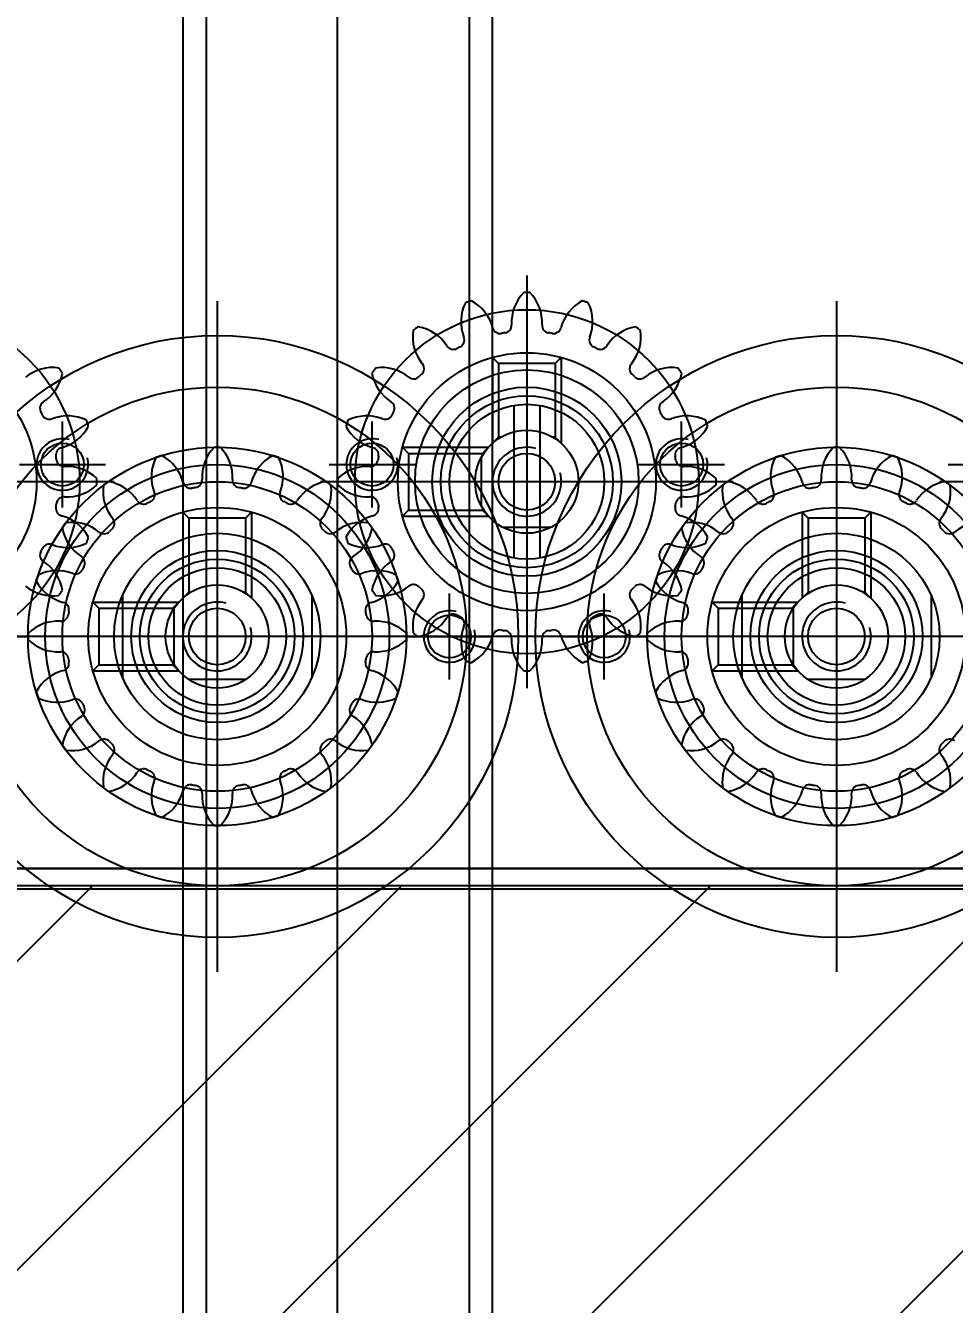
# Model space of a CAD drawing. Header units: inches. Extents: x 0 to 77285, y -118 to 40065.
# Drawn here: x 15888.5 to 15942.5, y 25971.2 to 26045.6 of the extents above; entities that cross this region are included whole.
import ezdxf

# ---------------------------------------------------------------- set-up
doc = ezdxf.new("R2010")
doc.units = ezdxf.units.IN
doc.header["$LTSCALE"] = 5
doc.header["$MEASUREMENT"] = 0
doc.layers.add('A', color=8, linetype='Continuous')
doc.styles.add('SCI', font='')
doc.styles.get('SCI').set_extended_font_data('Gulim')
doc.dimstyles.new('SCH', dxfattribs={"dimtxt": 2.5, "dimasz": 2, "dimexe": 1.25, "dimexo": 0.625, "dimtad": 1, "dimdec": 8, "dimtxsty": 'SCI', "dimcen": 2.5, "dimclrd": 4, "dimclre": 4, "dimclrt": 7, "dimadec": 8, "dimazin": 2, "dimtfac": 1, "dimtdec": 8, "dimtmove": 0, "dimatfit": 3, "dimfxl": 1, "dimarcsym": 0})

# ---------------------------------------------------------------- blocks, each defined once
blk = doc.blocks.new('A$Cc399747e')
h = blk.add_hatch()
h.set_pattern_fill('ANSI31', color=256, scale=4)
h.set_pattern_definition([(45, (8624.277, 63861.461), (-8.980256, 8.980256), [])])
h.paths.add_polyline_path([(1444.797, 581), (1044.797, 581), (1044.797, 281), (1444.797, 281)])
at = {"ltscale": 3}
for p, q in [((1376.797, 903.5), (1376.797, 95.5)), ((1042.797, 281.2), (1617.797, 281.2)), ((1042.797, 280), (1617.797, 280))]:
    blk.add_line(p, q, dxfattribs=at)
for p, q in [((1369.15, 147.5), (1369.15, 869.5)), ((1384.444, 147.5), (1384.444, 869.5)), ((1367.797, 868.147), (1367.797, 148.853)), ((1385.797, 148.853), (1385.797, 868.147)), ((1347.797, 247), (1347.797, 286)), ((1383.797, 247), (1383.797, 286)), ((1044.797, 281), (1444.797, 281)), ((1044.797, 281), (1444.797, 281)), ((1617.797, 280), (1042.797, 280)), ((1347.797, 253.5), (1347.797, 279.5)), ((1383.797, 253.5), (1383.797, 279.5)), ((1347.797, 254.5), (1347.797, 278.5)), ((1383.797, 254.5), (1383.797, 278.5)), ((1365.797, 245.5), (1365.797, 269.5)), ((1342.297, 264.102), (1342.297, 268.898)), ((1346.14, 269.001), (1349.454, 269.001)), ((1355.026, 268.5), (1350.033, 268.5)), ((1350.383, 268.15), (1350.033, 268.5)), ((1353.297, 264.102), (1353.297, 268.898)), ((1355.026, 268.5), (1354.676, 268.15)), ((1361.297, 269), (1361.297, 264)), ((1370.297, 269), (1370.297, 264)), ((1378.297, 264.102), (1378.297, 268.898)), ((1382.14, 269.001), (1385.454, 269.001)), ((1391.026, 268.5), (1386.033, 268.5)), ((1386.383, 268.15), (1386.033, 268.5)), ((1389.297, 264.102), (1389.297, 268.898)), ((1391.026, 268.5), (1390.676, 268.15)), ((1350.298, 268.157), (1350.298, 264.843)), ((1350.383, 268.021), (1350.383, 268.15)), ((1354.676, 268.15), (1350.383, 268.15)), ((1354.676, 264.85), (1354.676, 268.15)), ((1386.298, 268.157), (1386.298, 264.843)), ((1386.383, 268.021), (1386.383, 268.15)), ((1390.676, 268.15), (1386.383, 268.15)), ((1390.676, 264.85), (1390.676, 268.15)), ((1328.297, 266.5), (1367.297, 266.5)), ((1334.797, 266.5), (1360.797, 266.5)), ((1335.797, 266.5), (1359.797, 266.5)), ((1363.797, 266.5), (1358.797, 266.5)), ((1364.297, 266.5), (1403.297, 266.5)), ((1372.797, 266.5), (1367.797, 266.5)), ((1370.797, 266.5), (1396.797, 266.5)), ((1371.797, 266.5), (1395.797, 266.5)), ((1399.797, 266.5), (1394.797, 266.5)), ((1350.383, 264.85), (1350.033, 264.5)), ((1350.383, 264.85), (1350.383, 264.979)), ((1354.676, 264.85), (1350.383, 264.85)), ((1355.026, 264.5), (1354.676, 264.85)), ((1365.797, 250), (1365.797, 265)), ((1386.383, 264.85), (1386.033, 264.5)), ((1386.383, 264.85), (1386.383, 264.979)), ((1390.676, 264.85), (1386.383, 264.85)), ((1391.026, 264.5), (1390.676, 264.85)), ((1345.797, 259.272), (1345.797, 264.264)), ((1346.147, 263.914), (1345.797, 264.264)), ((1349.447, 263.914), (1349.797, 264.264)), ((1349.797, 259.272), (1349.797, 264.264)), ((1355.026, 264.5), (1350.033, 264.5)), ((1381.797, 259.272), (1381.797, 264.264)), ((1382.147, 263.914), (1381.797, 264.264)), ((1385.447, 263.914), (1385.797, 264.264)), ((1385.797, 259.272), (1385.797, 264.264)), ((1391.026, 264.5), (1386.033, 264.5)), ((1346.147, 263.914), (1346.277, 263.914)), ((1346.147, 259.622), (1346.147, 263.914)), ((1349.318, 263.914), (1349.447, 263.914)), ((1349.447, 259.622), (1349.447, 263.914)), ((1382.147, 263.914), (1382.277, 263.914)), ((1382.147, 259.622), (1382.147, 263.914)), ((1385.318, 263.914), (1385.447, 263.914)), ((1385.447, 259.622), (1385.447, 263.914)), ((1365.797, 252), (1365.797, 263)), ((1365.047, 253.063), (1365.047, 261.937)), ((1366.547, 253.063), (1366.547, 261.937)), ((1345.797, 259.272), (1346.147, 259.622)), ((1346.147, 259.622), (1349.447, 259.622)), ((1349.797, 259.272), (1349.447, 259.622)), ((1367.22, 260.141), (1364.374, 260.141)), ((1381.797, 259.272), (1382.147, 259.622)), ((1382.147, 259.622), (1385.447, 259.622)), ((1385.797, 259.272), (1385.447, 259.622)), ((1356.797, 259), (1356.797, 254)), ((1373.026, 259.5), (1368.033, 259.5)), ((1368.383, 259.15), (1368.033, 259.5)), ((1368.383, 259.021), (1368.383, 259.15)), ((1372.676, 259.15), (1368.383, 259.15)), ((1368.438, 258.923), (1368.438, 256.077)), ((1373.026, 259.5), (1372.676, 259.15)), ((1372.676, 255.85), (1372.676, 259.15)), ((1374.797, 259), (1374.797, 254)), ((1392.797, 259), (1392.797, 254)), ((1317.797, 257.5), (1341.797, 257.5)), ((1353.797, 257.5), (1377.797, 257.5)), ((1358.297, 257.5), (1373.297, 257.5)), ((1360.297, 257.5), (1371.297, 257.5)), ((1389.797, 257.5), (1413.797, 257.5)), ((1394.297, 257.5), (1409.297, 257.5)), ((1341.297, 256.5), (1336.297, 256.5)), ((1359.297, 256.5), (1354.297, 256.5)), ((1368.383, 255.85), (1368.033, 255.5)), ((1368.383, 255.85), (1368.383, 255.979)), ((1372.676, 255.85), (1368.383, 255.85)), ((1377.297, 256.5), (1372.297, 256.5)), ((1373.026, 255.5), (1372.676, 255.85)), ((1395.297, 256.5), (1390.297, 256.5)), ((1363.797, 250.272), (1363.797, 255.264)), ((1364.147, 254.914), (1363.797, 255.264)), ((1367.447, 254.914), (1367.797, 255.264)), ((1367.797, 250.272), (1367.797, 255.264)), ((1373.026, 255.5), (1368.033, 255.5)), ((1364.147, 254.914), (1364.277, 254.914)), ((1364.147, 250.622), (1364.147, 254.914)), ((1367.318, 254.914), (1367.447, 254.914)), ((1367.447, 250.622), (1367.447, 254.914)), ((1363.797, 250.272), (1364.147, 250.622)), ((1364.147, 250.622), (1367.447, 250.622)), ((1367.797, 250.272), (1367.447, 250.622))]:
    blk.add_line(p, q)
for centre, radius in [((1347.797, 266.5), 17.5), ((1383.797, 266.5), 17.5), ((1347.797, 266.5), 14.5), ((1383.797, 266.5), 14.5), ((1347.797, 266.5), 11), ((1383.797, 266.5), 11), ((1347.797, 266.5), 10), ((1383.797, 266.5), 10), ((1347.797, 266.5), 9), ((1383.797, 266.5), 9), ((1347.797, 266.5), 7.5), ((1383.797, 266.5), 7.5), ((1347.797, 266.5), 6), ((1383.797, 266.5), 6), ((1347.797, 266.5), 5), ((1383.797, 266.5), 5), ((1347.797, 266.5), 4.5), ((1383.797, 266.5), 4.5), ((1347.797, 266.5), 4), ((1383.797, 266.5), 4), ((1347.797, 266.5), 3), ((1347.797, 266.5), 3), ((1383.797, 266.5), 3), ((1383.797, 266.5), 3), ((1347.797, 266.5), 1.65), ((1361.297, 266.5), 1.25), ((1370.297, 266.5), 1.25), ((1383.797, 266.5), 1.65), ((1365.797, 257.5), 10), ((1401.797, 257.5), 10), ((1365.797, 257.5), 7.5), ((1401.797, 257.5), 7.5), ((1365.797, 257.5), 6.5), ((1365.797, 257.5), 5.5), ((1365.797, 257.5), 5), ((1365.797, 257.5), 4.5), ((1365.797, 257.5), 4.5), ((1365.797, 257.5), 3), ((1365.797, 257.5), 3), ((1365.797, 257.5), 1.65), ((1356.797, 256.5), 1.25), ((1374.797, 256.5), 1.25), ((1392.797, 256.5), 1.25)]:
    blk.add_circle(centre, radius)
for centre, radius, start, end in [((1349.409, 275.758), 2.5, 135.86546, 183.15785), ((1347.797, 266.5), 11, 90, 90.94936), ((1347.797, 266.5), 11, 89.05064, 90), ((1346.185, 275.758), 2.5, 356.84215, 44.13454), ((1385.409, 275.758), 2.5, 135.86546, 183.15785), ((1383.797, 266.5), 11, 90, 90.94936), ((1383.797, 266.5), 11, 89.05064, 90), ((1382.185, 275.758), 2.5, 356.84215, 44.13454), ((1346.47, 275.803), 2.5, 153.86546, 201.15785), ((1347.797, 266.5), 11, 108, 108.94936), ((1347.797, 266.5), 11, 107.05064, 108), ((1343.403, 274.806), 2.5, 14.84215, 62.13454), ((1352.191, 274.806), 2.5, 117.86546, 165.15785), ((1347.797, 266.5), 11, 72, 72.94936), ((1347.797, 266.5), 11, 71.05064, 72), ((1349.125, 275.803), 2.5, 338.84215, 26.13454), ((1382.47, 275.803), 2.5, 153.86546, 201.15785), ((1383.797, 266.5), 11, 108, 108.94936), ((1383.797, 266.5), 11, 107.05064, 108), ((1379.403, 274.806), 2.5, 14.84215, 62.13454), ((1388.191, 274.806), 2.5, 117.86546, 165.15785), ((1383.797, 266.5), 11, 72, 72.94936), ((1383.797, 266.5), 11, 71.05064, 72), ((1385.125, 275.803), 2.5, 338.84215, 26.13454), ((1343.66, 274.937), 2.5, 171.86546, 219.15785), ((1347.797, 266.5), 11, 126, 126.94936), ((1347.797, 266.5), 11, 125.05064, 126), ((1341.052, 273.042), 2.5, 32.84215, 80.13454), ((1346.247, 275.56), 0.442, 194.84215, 279.71096), ((1347.797, 266.5), 8.75, 99, 99.71096), ((1347.797, 266.5), 8.75, 98.28904, 99), ((1346.472, 275.596), 0.442, 278.28904, 3.15785), ((1349.122, 275.596), 0.442, 176.84215, 261.71096), ((1347.797, 266.5), 8.75, 81, 81.71096), ((1347.797, 266.5), 8.75, 80.28904, 81), ((1349.348, 275.56), 0.442, 260.28904, 345.15785), ((1354.543, 273.042), 2.5, 99.86546, 147.15785), ((1351.935, 274.937), 2.5, 320.84215, 8.13454), ((1347.797, 266.5), 11, 54, 54.94936), ((1347.797, 266.5), 11, 53.05064, 54), ((1379.66, 274.937), 2.5, 171.86546, 219.15785), ((1383.797, 266.5), 11, 126, 126.94936), ((1383.797, 266.5), 11, 125.05064, 126), ((1377.052, 273.042), 2.5, 32.84215, 80.13454), ((1382.247, 275.56), 0.442, 194.84215, 279.71096), ((1383.797, 266.5), 8.75, 99, 99.71096), ((1383.797, 266.5), 8.75, 98.28904, 99), ((1382.472, 275.596), 0.442, 278.28904, 3.15785), ((1385.122, 275.596), 0.442, 176.84215, 261.71096), ((1383.797, 266.5), 8.75, 81, 81.71096), ((1383.797, 266.5), 8.75, 80.28904, 81), ((1385.348, 275.56), 0.442, 260.28904, 345.15785), ((1390.543, 273.042), 2.5, 99.86546, 147.15785), ((1387.935, 274.937), 2.5, 320.84215, 8.13454), ((1383.797, 266.5), 11, 54, 54.94936), ((1383.797, 266.5), 11, 53.05064, 54), ((1343.523, 274.637), 0.442, 212.84215, 297.71096), ((1343.726, 274.741), 0.442, 296.28904, 21.15785), ((1351.868, 274.741), 0.442, 158.84215, 243.71096), ((1352.071, 274.637), 0.442, 242.28904, 327.15785), ((1379.523, 274.637), 0.442, 212.84215, 297.71096), ((1379.726, 274.741), 0.442, 296.28904, 21.15785), ((1387.868, 274.741), 0.442, 158.84215, 243.71096), ((1388.071, 274.637), 0.442, 242.28904, 327.15785), ((1347.797, 266.5), 8.75, 117, 117.71096), ((1347.797, 266.5), 8.75, 116.28904, 117), ((1347.797, 266.5), 8.75, 63, 63.71096), ((1347.797, 266.5), 8.75, 62.28904, 63), ((1383.797, 266.5), 8.75, 117, 117.71096), ((1383.797, 266.5), 8.75, 116.28904, 117), ((1383.797, 266.5), 8.75, 63, 63.71096), ((1383.797, 266.5), 8.75, 62.28904, 63), ((1341.379, 273.08), 0.442, 314.28904, 39.15785), ((1354.215, 273.08), 0.442, 140.84215, 225.71096), ((1356.234, 270.637), 2.5, 81.86546, 129.15785), ((1347.797, 266.5), 11, 36, 36.94936), ((1347.797, 266.5), 11, 35.05064, 36), ((1383.797, 266.5), 11, 144, 144.94936), ((1383.797, 266.5), 11, 143.05064, 144), ((1375.36, 270.637), 2.5, 50.84215, 98.13454), ((1377.379, 273.08), 0.442, 314.28904, 39.15785), ((1390.215, 273.08), 0.442, 140.84215, 225.71096), ((1392.234, 270.637), 2.5, 81.86546, 129.15785), ((1383.797, 266.5), 11, 36, 36.94936), ((1383.797, 266.5), 11, 35.05064, 36), ((1341.218, 272.918), 0.442, 230.84215, 315.71096), ((1347.797, 266.5), 8.75, 135, 135.71096), ((1347.797, 266.5), 8.75, 134.28904, 135), ((1347.797, 266.5), 8.75, 45, 45.71096), ((1347.797, 266.5), 8.75, 44.28904, 45), ((1354.377, 272.918), 0.442, 224.28904, 309.15785), ((1354.339, 273.246), 2.5, 302.84215, 350.13454), ((1377.255, 273.246), 2.5, 189.86546, 237.15785), ((1377.218, 272.918), 0.442, 230.84215, 315.71096), ((1383.797, 266.5), 8.75, 135, 135.71096), ((1383.797, 266.5), 8.75, 134.28904, 135), ((1383.797, 266.5), 8.75, 45, 45.71096), ((1383.797, 266.5), 8.75, 44.28904, 45), ((1390.377, 272.918), 0.442, 224.28904, 309.15785), ((1390.339, 273.246), 2.5, 302.84215, 350.13454), ((1355.935, 270.774), 0.442, 122.84215, 207.71096), ((1375.66, 270.774), 0.442, 332.28904, 57.15785), ((1391.935, 270.774), 0.442, 122.84215, 207.71096), ((1347.797, 266.5), 8.75, 27, 27.71096), ((1347.797, 266.5), 8.75, 26.28904, 27), ((1356.038, 270.571), 0.442, 206.28904, 291.15785), ((1357.1, 267.828), 2.5, 63.86546, 111.15785), ((1347.797, 266.5), 11, 18, 18.94936), ((1383.797, 266.5), 11, 161.05064, 162), ((1374.495, 267.828), 2.5, 68.84215, 116.13454), ((1375.556, 270.571), 0.442, 248.84215, 333.71096), ((1383.797, 266.5), 8.75, 153, 153.71096), ((1383.797, 266.5), 8.75, 152.28904, 153), ((1383.797, 266.5), 8.75, 27, 27.71096), ((1383.797, 266.5), 8.75, 26.28904, 27), ((1392.038, 270.571), 0.442, 206.28904, 291.15785), ((1393.1, 267.828), 2.5, 63.86546, 111.15785), ((1383.797, 266.5), 11, 18, 18.94936), ((1356.104, 270.894), 2.5, 284.84215, 332.13454), ((1347.797, 266.5), 11, 17.05064, 18), ((1383.797, 266.5), 11, 162, 162.94936), ((1375.491, 270.894), 2.5, 207.86546, 255.15785), ((1392.104, 270.894), 2.5, 284.84215, 332.13454), ((1383.797, 266.5), 11, 17.05064, 18), ((1347.797, 266.5), 2, 255, 195), ((1356.857, 268.051), 0.442, 104.84215, 189.71096), ((1367.409, 266.758), 2.5, 135.86546, 183.15785), ((1365.797, 257.5), 11, 90, 90.94936), ((1365.797, 257.5), 11, 89.05064, 90), ((1364.185, 266.758), 2.5, 356.84215, 44.13454), ((1374.737, 268.051), 0.442, 350.28904, 75.15785), ((1383.797, 266.5), 2, 255, 195), ((1392.857, 268.051), 0.442, 104.84215, 189.71096), ((1347.797, 266.5), 8.75, 9, 9.71096), ((1347.797, 266.5), 8.75, 8.28904, 9), ((1356.893, 267.825), 0.442, 188.28904, 273.15785), ((1361.297, 266.5), 1.5, 255, 195), ((1364.47, 266.803), 2.5, 153.86546, 201.15785), ((1365.797, 257.5), 11, 108, 108.94936), ((1365.797, 257.5), 11, 107.05064, 108), ((1361.403, 265.806), 2.5, 14.84215, 62.13454), ((1370.191, 265.806), 2.5, 117.86546, 165.15785), ((1370.297, 266.5), 1.5, 255, 195), ((1365.797, 257.5), 11, 72, 72.94936), ((1365.797, 257.5), 11, 71.05064, 72), ((1367.125, 266.803), 2.5, 338.84215, 26.13454), ((1374.702, 267.825), 0.442, 266.84215, 351.71096), ((1383.797, 266.5), 8.75, 171, 171.71096), ((1383.797, 266.5), 8.75, 170.28904, 171), ((1383.797, 266.5), 8.75, 9, 9.71096), ((1383.797, 266.5), 8.75, 8.28904, 9), ((1392.893, 267.825), 0.442, 188.28904, 273.15785), ((1357.055, 264.888), 2.5, 45.86546, 93.15785), ((1374.54, 264.888), 2.5, 86.84215, 134.13454), ((1393.055, 264.888), 2.5, 45.86546, 93.15785), ((1357.055, 268.112), 2.5, 266.84215, 314.13454), ((1347.797, 266.5), 11, 360, 0.94936), ((1347.797, 266.5), 11, 359.05064, 0), ((1361.66, 265.937), 2.5, 171.86546, 219.15785), ((1365.797, 257.5), 11, 126, 126.94936), ((1365.797, 257.5), 11, 125.05064, 126), ((1359.052, 264.042), 2.5, 32.84215, 80.13454), ((1364.247, 266.56), 0.442, 194.84215, 279.71096), ((1364.472, 266.596), 0.442, 278.28904, 3.15785), ((1367.122, 266.596), 0.442, 176.84215, 261.71096), ((1367.348, 266.56), 0.442, 260.28904, 345.15785), ((1372.543, 264.042), 2.5, 99.86546, 147.15785), ((1369.935, 265.937), 2.5, 320.84215, 8.13454), ((1365.797, 257.5), 11, 54, 54.94936), ((1365.797, 257.5), 11, 53.05064, 54), ((1383.797, 266.5), 11, 179.05064, 180), ((1383.797, 266.5), 11, 180, 180.94936), ((1374.54, 268.112), 2.5, 225.86546, 273.15785), ((1393.055, 268.112), 2.5, 266.84215, 314.13454), ((1383.797, 266.5), 11, 360, 0.94936), ((1383.797, 266.5), 11, 359.05064, 0), ((1356.893, 265.175), 0.442, 86.84215, 171.71096), ((1361.726, 265.741), 0.442, 296.28904, 21.15785), ((1365.797, 257.5), 8.75, 99, 99.71096), ((1365.797, 257.5), 8.75, 98.28904, 99), ((1365.797, 257.5), 8.75, 81, 81.71096), ((1365.797, 257.5), 8.75, 80.28904, 81), ((1369.868, 265.741), 0.442, 158.84215, 243.71096), ((1374.702, 265.175), 0.442, 8.28904, 93.15785), ((1392.893, 265.175), 0.442, 86.84215, 171.71096), ((1356.857, 264.95), 0.442, 170.28904, 255.15785), ((1347.797, 266.5), 8.75, 350.28904, 351), ((1347.797, 266.5), 8.75, 351, 351.71096), ((1361.523, 265.637), 0.442, 212.84215, 297.71096), ((1365.797, 257.5), 8.75, 117, 117.71096), ((1365.797, 257.5), 8.75, 116.28904, 117), ((1365.797, 257.5), 8.75, 63, 63.71096), ((1365.797, 257.5), 8.75, 62.28904, 63), ((1370.071, 265.637), 0.442, 242.28904, 327.15785), ((1374.737, 264.95), 0.442, 284.84215, 9.71096), ((1383.797, 266.5), 8.75, 188.28904, 189), ((1383.797, 266.5), 8.75, 189, 189.71096), ((1392.857, 264.95), 0.442, 170.28904, 255.15785), ((1383.797, 266.5), 8.75, 350.28904, 351), ((1383.797, 266.5), 8.75, 351, 351.71096), ((1356.104, 262.106), 2.5, 27.86546, 75.15785), ((1365.797, 257.5), 11, 143.05064, 144), ((1357.36, 261.637), 2.5, 50.84215, 98.13454), ((1359.379, 264.08), 0.442, 314.28904, 39.15785), ((1372.215, 264.08), 0.442, 140.84215, 225.71096), ((1374.234, 261.637), 2.5, 81.86546, 129.15785), ((1375.491, 262.106), 2.5, 104.84215, 152.13454), ((1365.797, 257.5), 11, 36, 36.94936), ((1392.104, 262.106), 2.5, 27.86546, 75.15785), ((1401.797, 257.5), 11, 143.05064, 144), ((1393.36, 261.637), 2.5, 50.84215, 98.13454), ((1365.797, 257.5), 11, 144, 144.94936), ((1359.255, 264.246), 2.5, 189.86546, 237.15785), ((1347.797, 266.5), 11, 342, 342.94936), ((1359.218, 263.918), 0.442, 230.84215, 315.71096), ((1365.797, 257.5), 8.75, 135, 135.71096), ((1365.797, 257.5), 8.75, 134.28904, 135), ((1365.797, 257.5), 8.75, 45, 45.71096), ((1365.797, 257.5), 8.75, 44.28904, 45), ((1372.377, 263.918), 0.442, 224.28904, 309.15785), ((1383.797, 266.5), 11, 197.05064, 198), ((1372.339, 264.246), 2.5, 302.84215, 350.13454), ((1365.797, 257.5), 11, 35.05064, 36), ((1401.797, 257.5), 11, 144, 144.94936), ((1395.255, 264.246), 2.5, 189.86546, 237.15785), ((1383.797, 266.5), 11, 342, 342.94936), ((1347.797, 266.5), 8.75, 332.28904, 333), ((1347.797, 266.5), 8.75, 333, 333.71096), ((1356.038, 262.429), 0.442, 68.84215, 153.71096), ((1357.1, 265.172), 2.5, 248.84215, 296.13454), ((1347.797, 266.5), 11, 341.05064, 342), ((1383.797, 266.5), 11, 198, 198.94936), ((1374.495, 265.172), 2.5, 243.86546, 291.15785), ((1375.556, 262.429), 0.442, 26.28904, 111.15785), ((1383.797, 266.5), 8.75, 206.28904, 207), ((1383.797, 266.5), 8.75, 207, 207.71096), ((1383.797, 266.5), 8.75, 332.28904, 333), ((1383.797, 266.5), 8.75, 333, 333.71096), ((1392.038, 262.429), 0.442, 68.84215, 153.71096), ((1393.1, 265.172), 2.5, 248.84215, 296.13454), ((1383.797, 266.5), 11, 341.05064, 342), ((1355.935, 262.226), 0.442, 152.28904, 237.15785), ((1354.339, 259.754), 2.5, 9.86546, 57.15785), ((1357.66, 261.774), 0.442, 332.28904, 57.15785), ((1373.935, 261.774), 0.442, 122.84215, 207.71096), ((1377.255, 259.754), 2.5, 122.84215, 170.13454), ((1375.66, 262.226), 0.442, 302.84215, 27.71096), ((1391.935, 262.226), 0.442, 152.28904, 237.15785), ((1390.339, 259.754), 2.5, 9.86546, 57.15785), ((1393.66, 261.774), 0.442, 332.28904, 57.15785), ((1365.797, 257.5), 11, 161.05064, 162), ((1356.495, 258.828), 2.5, 68.84215, 116.13454), ((1357.556, 261.571), 0.442, 248.84215, 333.71096), ((1365.797, 257.5), 8.75, 153, 153.71096), ((1365.797, 257.5), 8.75, 152.28904, 153), ((1365.797, 257.5), 8.75, 27, 27.71096), ((1365.797, 257.5), 8.75, 26.28904, 27), ((1374.038, 261.571), 0.442, 206.28904, 291.15785), ((1375.1, 258.828), 2.5, 63.86546, 111.15785), ((1365.797, 257.5), 11, 18, 18.94936), ((1401.797, 257.5), 11, 161.05064, 162), ((1392.495, 258.828), 2.5, 68.84215, 116.13454), ((1393.556, 261.571), 0.442, 248.84215, 333.71096), ((1401.797, 257.5), 8.75, 153, 153.71096), ((1401.797, 257.5), 8.75, 152.28904, 153), ((1339.36, 262.363), 2.5, 261.86546, 309.15785), ((1341.218, 260.082), 0.442, 44.28904, 129.15785), ((1347.797, 266.5), 8.75, 224.28904, 225), ((1347.797, 266.5), 8.75, 225, 225.71096), ((1347.797, 266.5), 8.75, 314.28904, 315), ((1347.797, 266.5), 8.75, 315, 315.71096), ((1354.377, 260.082), 0.442, 50.84215, 135.71096), ((1356.234, 262.363), 2.5, 230.84215, 278.13454), ((1365.797, 257.5), 11, 162, 162.94936), ((1357.491, 261.894), 2.5, 207.86546, 255.15785), ((1374.104, 261.894), 2.5, 284.84215, 332.13454), ((1375.36, 262.363), 2.5, 261.86546, 309.15785), ((1365.797, 257.5), 11, 17.05064, 18), ((1377.218, 260.082), 0.442, 44.28904, 129.15785), ((1383.797, 266.5), 8.75, 224.28904, 225), ((1383.797, 266.5), 8.75, 225, 225.71096), ((1383.797, 266.5), 8.75, 314.28904, 315), ((1383.797, 266.5), 8.75, 315, 315.71096), ((1390.377, 260.082), 0.442, 50.84215, 135.71096), ((1392.234, 262.363), 2.5, 230.84215, 278.13454), ((1401.797, 257.5), 11, 162, 162.94936), ((1393.491, 261.894), 2.5, 207.86546, 255.15785), ((1343.66, 258.063), 2.5, 140.84215, 188.13454), ((1341.379, 259.921), 0.442, 320.84215, 45.71096), ((1354.215, 259.921), 0.442, 134.28904, 219.15785), ((1351.935, 258.063), 2.5, 351.86546, 39.15785), ((1347.797, 266.5), 11, 323.05064, 324), ((1347.797, 266.5), 11, 324, 324.94936), ((1383.797, 266.5), 11, 215.05064, 216), ((1383.797, 266.5), 11, 216, 216.94936), ((1379.66, 258.063), 2.5, 140.84215, 188.13454), ((1377.379, 259.921), 0.442, 320.84215, 45.71096), ((1390.215, 259.921), 0.442, 134.28904, 219.15785), ((1387.935, 258.063), 2.5, 351.86546, 39.15785), ((1383.797, 266.5), 11, 323.05064, 324), ((1383.797, 266.5), 11, 324, 324.94936), ((1343.523, 258.363), 0.442, 62.28904, 147.15785), ((1352.071, 258.363), 0.442, 32.84215, 117.71096), ((1356.737, 259.051), 0.442, 350.28904, 75.15785), ((1365.797, 257.5), 8.75, 171, 171.71096), ((1365.797, 257.5), 8.75, 170.28904, 171), ((1365.797, 257.5), 2, 255, 195), ((1374.857, 259.051), 0.442, 104.84215, 189.71096), ((1365.797, 257.5), 8.75, 9, 9.71096), ((1365.797, 257.5), 8.75, 8.28904, 9), ((1379.523, 258.363), 0.442, 62.28904, 147.15785), ((1388.071, 258.363), 0.442, 32.84215, 117.71096), ((1392.737, 259.051), 0.442, 350.28904, 75.15785), ((1401.797, 257.5), 8.75, 171, 171.71096), ((1401.797, 257.5), 8.75, 170.28904, 171), ((1341.052, 259.958), 2.5, 279.86546, 327.15785), ((1347.797, 266.5), 8.75, 242.28904, 243), ((1347.797, 266.5), 8.75, 243, 243.71096), ((1343.726, 258.259), 0.442, 338.84215, 63.71096), ((1346.47, 257.197), 2.5, 158.84215, 206.13454), ((1349.125, 257.197), 2.5, 333.86546, 21.15785), ((1351.868, 258.259), 0.442, 116.28904, 201.15785), ((1347.797, 266.5), 8.75, 296.28904, 297), ((1347.797, 266.5), 8.75, 297, 297.71096), ((1354.543, 259.958), 2.5, 212.84215, 260.13454), ((1356.54, 255.888), 2.5, 86.84215, 134.13454), ((1356.702, 258.825), 0.442, 266.84215, 351.71096), ((1374.893, 258.825), 0.442, 188.28904, 273.15785), ((1375.055, 255.888), 2.5, 45.86546, 93.15785), ((1377.052, 259.958), 2.5, 279.86546, 327.15785), ((1383.797, 266.5), 8.75, 242.28904, 243), ((1383.797, 266.5), 8.75, 243, 243.71096), ((1379.726, 258.259), 0.442, 338.84215, 63.71096), ((1382.47, 257.197), 2.5, 158.84215, 206.13454), ((1385.125, 257.197), 2.5, 333.86546, 21.15785), ((1387.868, 258.259), 0.442, 116.28904, 201.15785), ((1383.797, 266.5), 8.75, 296.28904, 297), ((1383.797, 266.5), 8.75, 297, 297.71096), ((1390.543, 259.958), 2.5, 212.84215, 260.13454), ((1392.54, 255.888), 2.5, 86.84215, 134.13454), ((1392.702, 258.825), 0.442, 266.84215, 351.71096), ((1347.797, 266.5), 11, 233.05064, 234), ((1347.797, 266.5), 11, 234, 234.94936), ((1343.403, 258.194), 2.5, 297.86546, 345.15785), ((1346.247, 257.44), 0.442, 80.28904, 165.15785), ((1347.797, 266.5), 8.75, 260.28904, 261), ((1347.797, 266.5), 8.75, 261, 261.71096), ((1346.472, 257.405), 0.442, 356.84215, 81.71096), ((1349.409, 257.242), 2.5, 176.84215, 224.13454), ((1346.185, 257.242), 2.5, 315.86546, 3.15785), ((1349.122, 257.405), 0.442, 98.28904, 183.15785), ((1347.797, 266.5), 8.75, 278.28904, 279), ((1347.797, 266.5), 8.75, 279, 279.71096), ((1349.348, 257.44), 0.442, 14.84215, 99.71096), ((1352.191, 258.194), 2.5, 194.84215, 242.13454), ((1347.797, 266.5), 11, 305.05064, 306), ((1347.797, 266.5), 11, 306, 306.94936), ((1365.797, 257.5), 11, 179.05064, 180), ((1365.797, 257.5), 11, 180, 180.94936), ((1356.54, 259.112), 2.5, 225.86546, 273.15785), ((1356.797, 256.5), 1.5, 255, 195), ((1374.797, 256.5), 1.5, 255, 195), ((1375.055, 259.112), 2.5, 266.84215, 314.13454), ((1365.797, 257.5), 11, 360, 0.94936), ((1365.797, 257.5), 11, 359.05064, 0), ((1383.797, 266.5), 11, 233.05064, 234), ((1383.797, 266.5), 11, 234, 234.94936), ((1379.403, 258.194), 2.5, 297.86546, 345.15785), ((1382.247, 257.44), 0.442, 80.28904, 165.15785), ((1383.797, 266.5), 8.75, 260.28904, 261), ((1383.797, 266.5), 8.75, 261, 261.71096), ((1382.472, 257.405), 0.442, 356.84215, 81.71096), ((1385.409, 257.242), 2.5, 176.84215, 224.13454), ((1382.185, 257.242), 2.5, 315.86546, 3.15785), ((1385.122, 257.405), 0.442, 98.28904, 183.15785), ((1383.797, 266.5), 8.75, 278.28904, 279), ((1383.797, 266.5), 8.75, 279, 279.71096), ((1385.348, 257.44), 0.442, 14.84215, 99.71096), ((1388.191, 258.194), 2.5, 194.84215, 242.13454), ((1383.797, 266.5), 11, 305.05064, 306), ((1383.797, 266.5), 11, 306, 306.94936), ((1401.797, 257.5), 11, 179.05064, 180), ((1401.797, 257.5), 11, 180, 180.94936), ((1392.54, 259.112), 2.5, 225.86546, 273.15785), ((1392.797, 256.5), 1.5, 255, 195), ((1356.702, 256.175), 0.442, 8.28904, 93.15785), ((1374.893, 256.175), 0.442, 86.84215, 171.71096), ((1392.702, 256.175), 0.442, 8.28904, 93.15785), ((1347.797, 266.5), 11, 251.05064, 252), ((1347.797, 266.5), 11, 252, 252.94936), ((1347.797, 266.5), 11, 287.05064, 288), ((1347.797, 266.5), 11, 288, 288.94936), ((1356.737, 255.95), 0.442, 284.84215, 9.71096), ((1365.797, 257.5), 8.75, 188.28904, 189), ((1365.797, 257.5), 8.75, 189, 189.71096), ((1374.857, 255.95), 0.442, 170.28904, 255.15785), ((1365.797, 257.5), 8.75, 350.28904, 351), ((1365.797, 257.5), 8.75, 351, 351.71096), ((1383.797, 266.5), 11, 251.05064, 252), ((1383.797, 266.5), 11, 252, 252.94936), ((1383.797, 266.5), 11, 287.05064, 288), ((1383.797, 266.5), 11, 288, 288.94936), ((1392.737, 255.95), 0.442, 284.84215, 9.71096), ((1401.797, 257.5), 8.75, 188.28904, 189), ((1401.797, 257.5), 8.75, 189, 189.71096), ((1347.797, 266.5), 11, 269.05064, 270), ((1347.797, 266.5), 11, 270, 270.94936), ((1357.491, 253.106), 2.5, 104.84215, 152.13454), ((1374.104, 253.106), 2.5, 27.86546, 75.15785), ((1383.797, 266.5), 11, 269.05064, 270), ((1383.797, 266.5), 11, 270, 270.94936), ((1393.491, 253.106), 2.5, 104.84215, 152.13454), ((1365.797, 257.5), 11, 197.05064, 198), ((1365.797, 257.5), 11, 198, 198.94936), ((1356.495, 256.172), 2.5, 243.86546, 291.15785), ((1357.556, 253.429), 0.442, 26.28904, 111.15785), ((1365.797, 257.5), 8.75, 206.28904, 207), ((1365.797, 257.5), 8.75, 333, 333.71096), ((1374.038, 253.429), 0.442, 68.84215, 153.71096), ((1375.1, 256.172), 2.5, 248.84215, 296.13454), ((1365.797, 257.5), 11, 341.05064, 342), ((1365.797, 257.5), 11, 342, 342.94936), ((1401.797, 257.5), 11, 197.05064, 198), ((1401.797, 257.5), 11, 198, 198.94936), ((1392.495, 256.172), 2.5, 243.86546, 291.15785), ((1393.556, 253.429), 0.442, 26.28904, 111.15785), ((1401.797, 257.5), 8.75, 206.28904, 207), ((1359.255, 250.754), 2.5, 122.84215, 170.13454), ((1357.66, 253.226), 0.442, 302.84215, 27.71096), ((1365.797, 257.5), 8.75, 207, 207.71096), ((1373.935, 253.226), 0.442, 152.28904, 237.15785), ((1365.797, 257.5), 8.75, 332.28904, 333), ((1372.339, 250.754), 2.5, 9.86546, 57.15785), ((1395.255, 250.754), 2.5, 122.84215, 170.13454), ((1393.66, 253.226), 0.442, 302.84215, 27.71096), ((1401.797, 257.5), 8.75, 207, 207.71096), ((1357.36, 253.363), 2.5, 261.86546, 309.15785), ((1359.218, 251.082), 0.442, 44.28904, 129.15785), ((1365.797, 257.5), 8.75, 224.28904, 225), ((1365.797, 257.5), 8.75, 315, 315.71096), ((1372.377, 251.082), 0.442, 50.84215, 135.71096), ((1374.234, 253.363), 2.5, 230.84215, 278.13454), ((1393.36, 253.363), 2.5, 261.86546, 309.15785), ((1365.797, 257.5), 11, 215.05064, 216), ((1365.797, 257.5), 11, 216, 216.94936), ((1361.66, 249.063), 2.5, 140.84215, 188.13454), ((1365.797, 257.5), 8.75, 225, 225.71096), ((1359.379, 250.921), 0.442, 320.84215, 45.71096), ((1372.215, 250.921), 0.442, 134.28904, 219.15785), ((1369.935, 249.063), 2.5, 351.86546, 39.15785), ((1365.797, 257.5), 8.75, 314.28904, 315), ((1365.797, 257.5), 11, 323.05064, 324), ((1365.797, 257.5), 11, 324, 324.94936), ((1401.797, 257.5), 11, 215.05064, 216), ((1401.797, 257.5), 11, 216, 216.94936), ((1359.052, 250.958), 2.5, 279.86546, 327.15785), ((1361.523, 249.363), 0.442, 62.28904, 147.15785), ((1365.797, 257.5), 8.75, 242.28904, 243), ((1365.797, 257.5), 8.75, 243, 243.71096), ((1361.726, 249.259), 0.442, 338.84215, 63.71096), ((1369.868, 249.259), 0.442, 116.28904, 201.15785), ((1365.797, 257.5), 8.75, 296.28904, 297), ((1365.797, 257.5), 8.75, 297, 297.71096), ((1370.071, 249.363), 0.442, 32.84215, 117.71096), ((1372.543, 250.958), 2.5, 212.84215, 260.13454), ((1365.797, 257.5), 11, 233.05064, 234), ((1365.797, 257.5), 11, 234, 234.94936), ((1364.47, 248.197), 2.5, 158.84215, 206.13454), ((1361.403, 249.194), 2.5, 297.86546, 345.15785), ((1364.247, 248.44), 0.442, 80.28904, 165.15785), ((1365.797, 257.5), 8.75, 260.28904, 261), ((1365.797, 257.5), 8.75, 261, 261.71096), ((1364.472, 248.405), 0.442, 356.84215, 81.71096), ((1367.409, 248.242), 2.5, 176.84215, 224.13454), ((1364.185, 248.242), 2.5, 315.86546, 3.15785), ((1367.122, 248.405), 0.442, 98.28904, 183.15785), ((1365.797, 257.5), 8.75, 278.28904, 279), ((1365.797, 257.5), 8.75, 279, 279.71096), ((1367.348, 248.44), 0.442, 14.84215, 99.71096), ((1370.191, 249.194), 2.5, 194.84215, 242.13454), ((1367.125, 248.197), 2.5, 333.86546, 21.15785), ((1365.797, 257.5), 11, 305.05064, 306), ((1365.797, 257.5), 11, 306, 306.94936), ((1365.797, 257.5), 11, 251.05064, 252), ((1365.797, 257.5), 11, 252, 252.94936), ((1365.797, 257.5), 11, 287.05064, 288), ((1365.797, 257.5), 11, 288, 288.94936), ((1365.797, 257.5), 11, 269.05064, 270), ((1365.797, 257.5), 11, 270, 270.94936)]:
    blk.add_arc(centre, radius, start, end)
blk = doc.blocks.new('*D366')
at = {"color": 4, "lineweight": -2, "transparency": 16777216}
for p, q in [((12554.65, 23925.55), (12554.65, 28076.143)), ((17979.65, 23925.05), (17979.65, 28076.143)), ((12714.65, 27976.143), (17819.65, 27976.143))]:
    blk.add_line(p, q, dxfattribs=at)
at = {"color": 4, "transparency": 16777216}
for points in [[(12714.65, 28002.81), (12714.65, 27949.477), (12554.65, 27976.143)], [(17819.65, 28002.81), (17819.65, 27949.477), (17979.65, 27976.143)]]:
    blk.add_solid(points, dxfattribs=at)
at = {"layer": 'Defpoints', "color": 0, "transparency": 16777216}
for p in [(17979.65, 27976.143), (12554.65, 23875.55), (17979.65, 23875.05)]:
    blk.add_point(p, dxfattribs=at)
at = {"color": 7, "transparency": 16777216, "insert": (15267.15, 28128.806), "char_height": 200, "attachment_point": 5, "style": 'SCI'}
blk.add_mtext('5425', dxfattribs=at)
blk = doc.blocks.new('*D367')
at = {"color": 4, "lineweight": -2, "transparency": 16777216}
for p, q in [((12554.65, 23925.55), (12554.65, 29140.675)), ((21064.65, 23433.05), (21064.65, 29140.675)), ((12714.65, 29040.675), (20904.65, 29040.675))]:
    blk.add_line(p, q, dxfattribs=at)
at = {"color": 4, "transparency": 16777216}
for points in [[(12714.65, 29067.342), (12714.65, 29014.009), (12554.65, 29040.675)], [(20904.65, 29067.342), (20904.65, 29014.009), (21064.65, 29040.675)]]:
    blk.add_solid(points, dxfattribs=at)
at = {"layer": 'Defpoints', "color": 0, "transparency": 16777216}
for p in [(21064.65, 29040.675), (12554.65, 23875.55), (21064.65, 23383.05)]:
    blk.add_point(p, dxfattribs=at)
at = {"color": 7, "transparency": 16777216, "insert": (16809.65, 29193.472), "char_height": 200, "attachment_point": 5, "style": 'SCI'}
blk.add_mtext('8510', dxfattribs=at)
blk = doc.blocks.new('*D374')
at = {"color": 4, "lineweight": -2, "transparency": 16777216}
for p, q in [((12554.65, 23925.55), (12554.65, 30215.876)), ((37924.65, 23433.05), (37924.65, 30215.876)), ((12714.65, 30115.876), (37764.65, 30115.876))]:
    blk.add_line(p, q, dxfattribs=at)
at = {"color": 4, "transparency": 16777216}
for points in [[(12714.65, 30142.543), (12714.65, 30089.21), (12554.65, 30115.876)], [(37764.65, 30142.543), (37764.65, 30089.21), (37924.65, 30115.876)]]:
    blk.add_solid(points, dxfattribs=at)
at = {"layer": 'Defpoints', "color": 0, "transparency": 16777216}
for p in [(37924.65, 30115.876), (12554.65, 23875.55), (37924.65, 23383.05)]:
    blk.add_point(p, dxfattribs=at)
at = {"color": 7, "transparency": 16777216, "insert": (25239.65, 30268.539), "char_height": 200, "attachment_point": 5, "style": 'SCI'}
blk.add_mtext('25370', dxfattribs=at)

msp = doc.modelspace()

# ---------------------------------------------------------------- block references
at = {"layer": 'A', "rotation": 180}
msp.add_blockref('A$Cc399747e', (17283.44187244, 26276.55060516), dxfattribs=at)

# ---------------------------------------------------------------- dimensions: what is measured, and where the dimension line sits
for base, p2, picture, middle in [((37924.649780898, 30115.8761734788), (37924.649780898, 23383.0504762948), '*D374', (25239.649780898, 30268.5392893244)), ((21064.649780898, 29040.6754827387), (21064.649780898, 23383.0504762948), '*D367', (16809.649780898, 29193.4717543765)), ((17979.649780898, 27976.1433020648), (17979.649780898, 23875.0504762948), '*D366', (15267.149780898, 28128.8064179103))]:
    dim = msp.add_linear_dim(base=base, p1=(12554.649780898, 23875.5504762968), p2=p2, dimstyle='SCH', override={"dimscale": 80})
    dim.commit()
    dim.dimension.update_dxf_attribs({"geometry": picture, "text_midpoint": middle})

doc.saveas('drawing.dxf')
